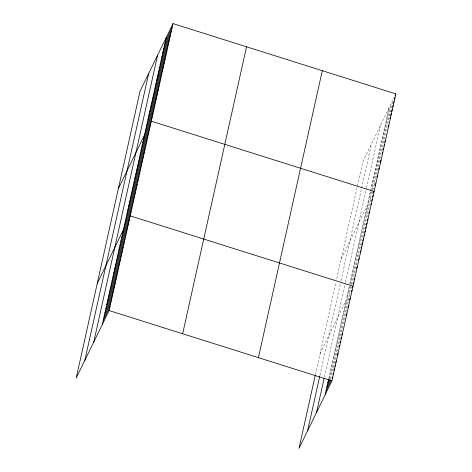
<?xml version="1.0" encoding="UTF-8"?>
<svg xmlns="http://www.w3.org/2000/svg" width="472" height="472" viewBox="0 0 472 472"><rect width="100%" height="100%" fill="white"/><g stroke="black" fill="none" stroke-linecap="round" stroke-linejoin="round"><path stroke-width="0.35" stroke-dasharray="2.36 1.77" d="M315.39 374.744L335.887 282.681M336.766 278.734L362.879 161.436L394.214 97.191M319.933 375.447L340.719 282.061M341.014 280.746L371.523 143.724M324.441 376.921L345.233 283.542M345.522 282.226L366.378 188.564M366.52 187.915L380.42 125.469M328.837 378.284L349.333 286.215M349.917 283.583L370.526 191.018M389.064 107.758L370.815 189.714L375.972 179.148M388.19 111.663L393.666 100.436M387.323 115.563L392.48 104.996M386.456 119.469L391.288 109.563M385.589 123.369L390.739 112.802M384.715 127.269L389.547 117.369M383.848 131.175L388.68 121.269M382.981 135.075L387.488 125.829M382.113 138.98L386.94 129.074M381.24 142.88L386.397 132.319M380.373 146.786L385.205 136.88M379.506 150.686L384.013 141.441M378.638 154.592L382.822 146.007M377.765 158.492L382.922 147.925M376.898 162.397L381.087 153.813M376.031 166.297L381.181 155.73M375.157 170.203L379.989 160.297M374.29 174.103L379.447 163.536M373.423 178.009L378.898 166.781M372.555 181.909L377.706 171.342M371.682 185.815L377.157 174.587M369.948 193.62L371.558 190.316M371.877 189.655L374.78 183.714M369.08 197.52L373.907 187.614M368.207 201.426L373.039 191.52M341.162 259.004L371.847 196.081M366.461 209.273L370.968 200.028M365.582 213.22L369.771 204.636M364.703 217.161L369.216 207.916M363.823 221.108L368.012 212.524M362.95 225.055L368.101 214.489M362.071 229.003L366.254 220.418M361.192 232.944L365.7 223.698M360.313 236.891L364.502 228.306M359.434 240.838L363.942 231.593M358.555 244.785L362.744 236.201M357.676 248.726L361.54 240.803M356.797 252.673L360.986 244.089M355.917 256.62L360.431 247.375M355.044 260.568L359.227 251.983M354.165 264.515L359.316 253.948M353.286 268.456L357.469 259.871M352.407 272.403L357.558 261.836M351.528 276.35L356.36 266.444M350.649 280.297L355.805 269.73M349.77 284.238L354.602 274.338M348.891 288.185L350.501 284.887M350.826 284.227L354.047 277.619M348.012 292.133L351.233 285.53M351.557 284.87L352.844 282.226M347.138 296.08L351.646 286.834M320.075 353.699L351.091 290.121M345.38 303.968L350.531 293.407M344.501 307.915L349.333 298.009M343.622 311.862L348.773 301.295M342.743 315.809L348.218 304.582M341.864 319.75L347.02 309.189M340.985 323.698L346.46 312.47M340.106 327.645L345.262 317.078M339.232 331.592L344.707 320.364M338.353 335.533L343.504 324.972M337.474 339.48L342.949 328.258M336.595 343.427L341.746 332.86M335.716 347.374L340.548 337.468M334.837 351.321L339.993 340.754M333.958 355.263L338.79 345.356M333.079 359.21L337.911 349.304M332.199 363.157L337.032 353.251M331.326 367.104L336.152 357.198M330.447 371.045L335.273 361.145M329.568 374.992L334.076 365.747M329.008 378.278L333.84 368.372M329.739 378.922L332.317 373.641M330.477 379.565L331.438 377.588"/><path stroke-width="0.71" d="M84.812 360.396L148.704 73.431M93.716 342.147L157.601 55.183M102.353 324.429L166.244 37.465M173.006 23.6L140.06 91.143L76.175 378.107L109.12 310.564L173.006 23.6L395.825 93.893L331.94 380.857L298.994 448.4L315.243 375.405M182.646 333.763L246.537 46.799M258.408 357.658L322.293 70.694M307.632 430.688L319.786 376.101M316.535 412.434L324.146 378.237M325.173 394.722L328.689 378.939M165.371 41.371L172.138 27.5M164.504 45.271L171.271 31.406M163.637 49.176L170.398 35.306M162.769 53.076L169.531 39.211M161.896 56.982L168.663 43.111M161.029 60.882L167.79 47.017M160.161 64.788L166.923 50.917M159.294 68.688L166.055 54.823M158.421 72.594L165.188 58.723M157.554 76.493L164.315 62.629M156.686 80.399L163.448 66.528M155.813 84.299L162.58 70.434M154.946 88.205L161.713 74.334M154.078 92.105L160.84 78.24M153.211 96.011L159.973 82.14M152.338 99.911L159.105 86.046M151.471 103.816L158.238 89.945M150.603 107.716L157.365 93.851M149.736 111.616L156.498 97.751M148.863 115.522L155.63 101.657M147.996 119.422L154.757 105.557M147.128 123.328L153.89 109.457M146.261 127.228L153.022 113.363M145.388 131.133L152.155 117.262M118.342 188.712L151.282 121.168L374.101 191.461L373.458 192.777M143.641 138.98L150.409 125.115M142.762 142.927L149.53 129.057M141.883 146.875L148.65 133.004M141.004 150.816L147.771 136.951M140.131 154.763L146.892 140.898M139.252 158.71L146.013 144.845M138.373 162.657L145.134 148.786M137.494 166.604L144.255 152.733M136.614 170.545L143.376 156.68M135.735 174.492L142.497 160.627M134.856 178.44L141.624 164.569M133.977 182.387L140.744 168.516M133.098 186.328L139.865 172.463M132.225 190.275L138.986 176.41M131.346 194.222L138.107 180.357M130.467 198.169L137.228 184.298M129.588 202.11L136.349 188.245M128.708 206.057L135.47 192.192M127.829 210.005L134.591 196.14M126.95 213.952L133.718 200.081M126.071 217.899L132.839 204.028M125.192 221.84L131.959 207.975M124.319 225.787L131.08 211.922M97.256 283.412L130.201 215.863L353.021 286.156L352.377 287.477M122.561 233.681L129.322 219.81M121.682 237.622L128.443 223.757M120.802 241.57L127.564 227.705M119.923 245.517L126.685 231.652M119.044 249.464L125.812 235.593M118.165 253.411L124.932 239.54M117.286 257.352L124.053 243.487M116.413 261.299L123.174 247.434M115.534 265.246L122.295 251.375M114.655 269.193L121.416 255.322M113.776 273.135L120.537 259.27M112.896 277.082L119.658 263.217M112.017 281.029L118.779 267.164M111.138 284.976L117.906 271.105M110.259 288.917L117.026 275.052M109.38 292.864L116.147 278.999M108.501 296.811L115.268 282.946M107.628 300.758L114.389 286.887M106.749 304.706L113.51 290.835M105.87 308.647L112.631 294.782M104.99 312.594L111.752 298.729M104.111 316.541L110.873 302.67M103.232 320.488L110 306.617M395.182 95.214L395.825 93.893M394.315 99.114L394.958 97.792M393.442 103.014L394.091 101.698M392.574 106.92L393.217 105.598M391.382 111.48L392.35 109.504M390.515 115.386L391.483 113.404M389.966 118.625L390.609 117.31M388.232 126.431L388.875 125.109M384.757 142.042L385.4 140.721M383.883 145.948L384.532 144.627M383.016 149.848L383.659 148.527M382.149 153.754L382.792 152.432M380.09 162.22L381.057 160.238M378.674 169.365L379.317 168.044M376.933 177.171L377.576 175.85M374.874 185.632L375.842 183.655M372.579 196.724L373.228 195.402M371.7 200.671L372.349 199.349M370.827 204.618L371.47 203.296M368.744 213.167L369.712 211.185M367.31 220.4L367.953 219.079M366.431 224.347L367.074 223.026M365.552 228.289L366.195 226.973M364.673 232.236L365.322 230.914M363.794 236.183L364.443 234.861M362.596 240.791L363.564 238.808M361.717 244.732L362.685 242.755M361.163 248.018L361.806 246.697M360.283 251.965L360.927 250.644M358.525 259.86L359.168 258.538M356.448 268.409L357.41 266.426M354.136 279.583L354.779 278.268M353.257 283.53L353.9 282.209M351.498 291.425L352.142 290.103M349.422 299.974L350.383 297.991M347.982 307.207L348.631 305.886M346.23 315.095L346.873 313.78M341.834 334.825L342.477 333.503M340.955 338.772L341.598 337.451M340.076 342.719L340.725 341.398M339.197 346.666L339.846 345.345M337.12 355.215L338.088 353.233M335.686 362.449L336.329 361.127M334.807 366.39L335.45 365.074M327.81 382.886L329.421 379.582M333.928 370.337L334.571 369.016M326.931 386.833L330.152 380.226M333.049 374.284L333.692 372.963M326.052 390.775L331.208 380.214M332.17 378.231L332.819 376.91M109.12 310.564L331.94 380.857"/></g></svg>
